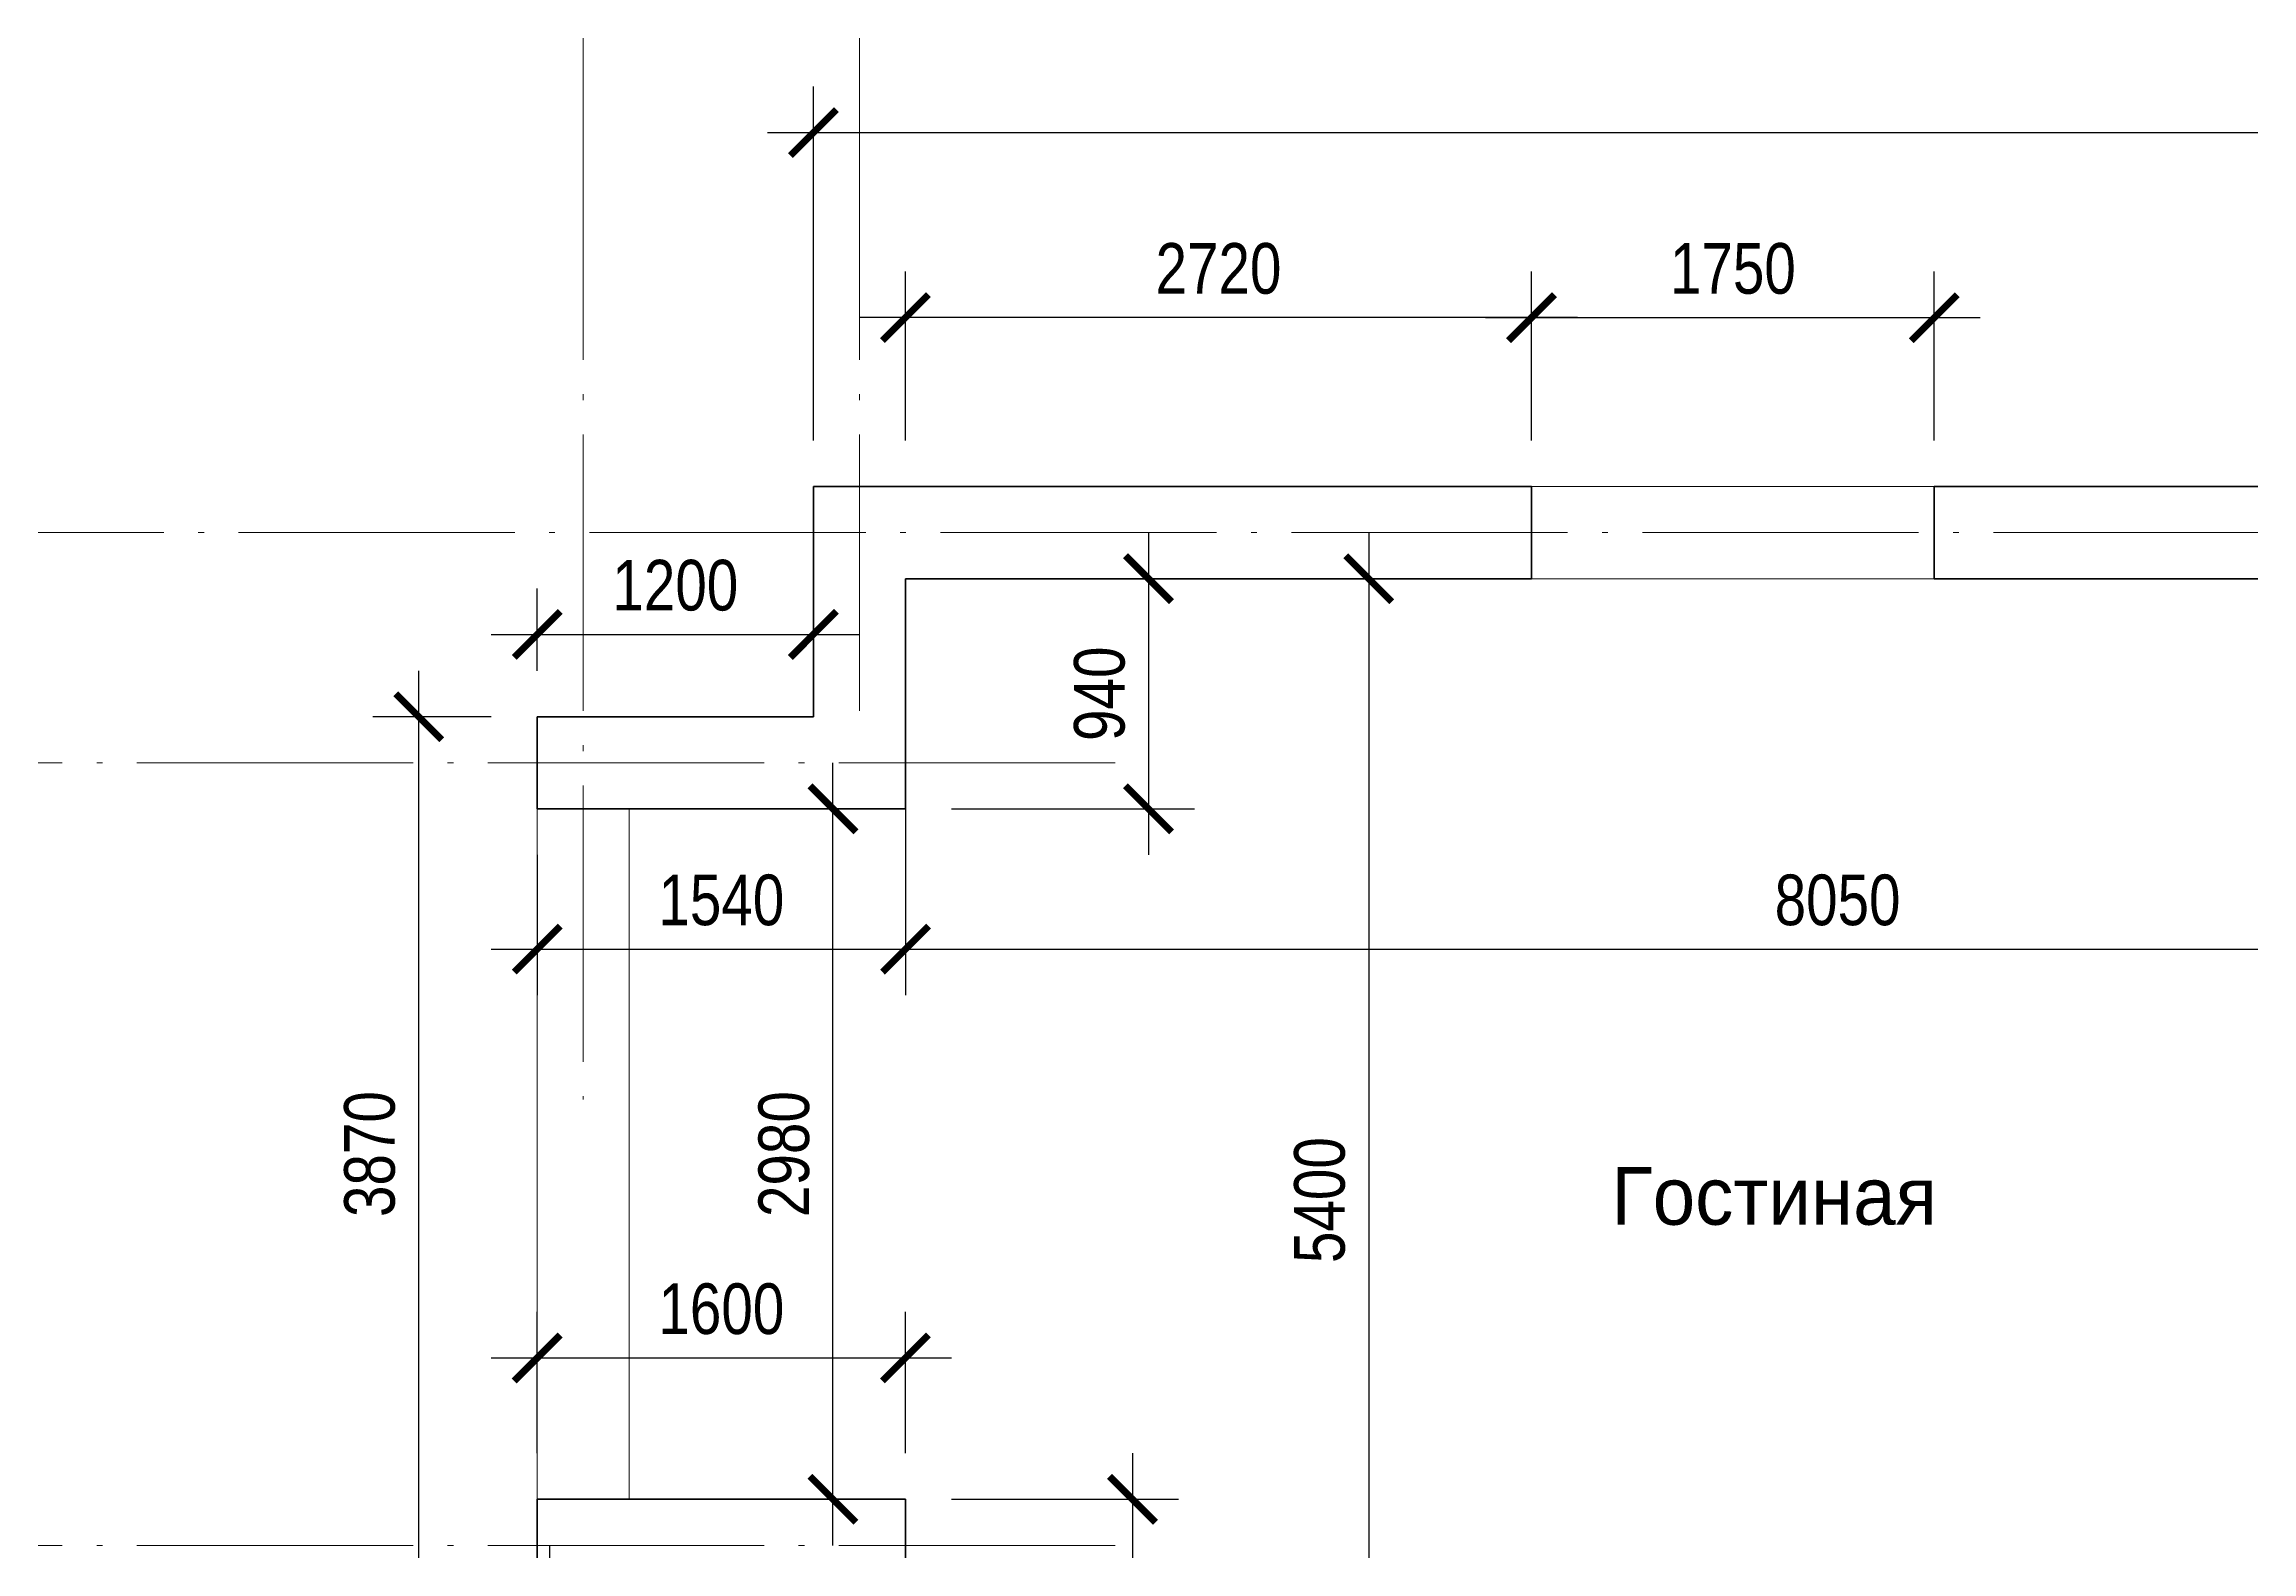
# Model space of a CAD drawing. Extents: x 4838367 to 4880367, y 1370221 to 1442915.
# Drawn here: x 4845853 to 4855445, y 1424004 to 1430554 of the extents above; entities that cross this region are included whole.
import ezdxf

# ---------------------------------------------------------------- set-up
doc = ezdxf.new("R2010")
doc.units = 0
doc.header["$MEASUREMENT"] = 0
doc.linetypes.add('ACAD_ISO04W100', pattern=[30.5, 24, -3, 0.5, -3])
doc.layers.get('0').update_dxf_attribs({"linetype": 'CONTINUOUS'})
doc.layers.get('DEFPOINTS').update_dxf_attribs({"linetype": 'CONTINUOUS'})
doc.layers.add('АР2-0_121-03_ТЕКСТ', color=121, linetype='CONTINUOUS')
doc.layers.add('ОСИ', color=30, linetype='ACAD_ISO04W100')
for name, color, linetype, lineweight in [('наименование помещений', 151, 'CONTINUOUS', 9), ('окна', 120, 'CONTINUOUS', 15), ('осевые размеры', 80, 'CONTINUOUS', 9), ('размеры внутрен', 133, 'CONTINUOUS', 25), ('стены', 7, 'CONTINUOUS', 60)]:
    doc.layers.add(name, color=color, linetype=linetype, lineweight=lineweight)
doc.styles.add('AR220M100', font='arial.ttf', dxfattribs={"width": 0.8, "height": 220})
doc.styles.add('N200', font='times.ttf', dxfattribs={"height": 200})
doc.dimstyles.new('100', dxfattribs={"dimtxt": 1, "dimasz": 200, "dimexe": 200, "dimexo": 200, "dimgap": 100, "dimtad": 1, "dimdec": 0, "dimrnd": 1, "dimzin": 13, "dimdsep": 46, "dimtxsty": 'AR220M100', "dimblk1": 'ARCHTICK', "dimblk2": 'ARCHTICK', "dimsah": 1, "dimcen": 100, "dimdle": 200, "dimclrd": 256, "dimclre": 256, "dimclrt": 256, "dimadec": 0, "dimazin": 0, "dimtfac": 1, "dimtdec": 0, "dimtofl": 0, "dimtmove": 1, "dimatfit": 3, "dimldrblk": 'ARCHTICK', "dimfxl": 200, "dimtolj": 1, "dimtzin": 13, "dimlwd": -1, "dimlwe": -1, "dimarcsym": 0})

# ---------------------------------------------------------------- blocks, each defined once
blk = doc.blocks.new('_ARCHTICK')
at = {"color": 0, "linetype": 'ByBlock', "const_width": 0.15}
blk.add_lwpolyline([(-0.5, -0.5), (0.5, 0.5)], dxfattribs=at)
blk = doc.blocks.new('*D25')
at = {"layer": 'DEFPOINTS', "color": 0, "transparency": 16777216}
for p in [(4849395, 1430785), (4848195, 1429586.5), (4849395, 1429586.5)]:
    blk.add_point(p, dxfattribs=at)
at = {"layer": 'осевые размеры', "transparency": 16777216}
for p, q in [((4848195, 1429786.5), (4848195, 1430985)), ((4849395, 1429786.5), (4849395, 1430985)), ((4847995, 1430785), (4849595, 1430785))]:
    blk.add_line(p, q, dxfattribs=at)
at = {"layer": 'осевые размеры', "transparency": 16777216, "xscale": 200, "yscale": 200, "zscale": 200, "rotation": 180}
blk.add_blockref('_ARCHTICK', (4848195, 1430785), dxfattribs=at)
at = {"layer": 'осевые размеры', "transparency": 16777216, "xscale": 200, "yscale": 200, "zscale": 200}
blk.add_blockref('_ARCHTICK', (4849395, 1430785), dxfattribs=at)
at = {"layer": 'осевые размеры', "transparency": 16777216, "insert": (4848795, 1430997.3), "char_height": 220, "attachment_point": 5, "style": 'AR220M100'}
blk.add_mtext('\\A1;1200', dxfattribs=at)
blk = doc.blocks.new('*D32')
at = {"layer": 'DEFPOINTS', "color": 0, "transparency": 16777216}
for p in [(4849595, 1427432), (4857695.2, 1427432), (4857695.2, 1426622.6)]:
    blk.add_point(p, dxfattribs=at)
at = {"layer": 'АР2-0_121-03_ТЕКСТ', "transparency": 16777216}
for p, q in [((4849595, 1427232), (4849595, 1426422.6)), ((4857695.2, 1427232), (4857695.2, 1426422.6)), ((4849395, 1426622.6), (4857895.2, 1426622.6))]:
    blk.add_line(p, q, dxfattribs=at)
at = {"layer": 'АР2-0_121-03_ТЕКСТ', "transparency": 16777216, "xscale": 200, "yscale": 200, "zscale": 200, "rotation": 180}
blk.add_blockref('_ARCHTICK', (4849595, 1426622.6), dxfattribs=at)
at = {"layer": 'АР2-0_121-03_ТЕКСТ', "transparency": 16777216, "xscale": 200, "yscale": 200, "zscale": 200}
blk.add_blockref('_ARCHTICK', (4857695.2, 1426622.6), dxfattribs=at)
at = {"layer": 'АР2-0_121-03_ТЕКСТ', "transparency": 16777216, "insert": (4853645.1, 1426834.9), "char_height": 220, "attachment_point": 5, "style": 'AR220M100'}
blk.add_mtext('\\A1;8050', dxfattribs=at)
blk = doc.blocks.new('*D33')
at = {"layer": 'DEFPOINTS', "color": 0, "transparency": 16777216}
for p in [(4851556.9, 1428232), (4851556.9, 1422832), (4851607.8, 1422832)]:
    blk.add_point(p, dxfattribs=at)
at = {"layer": 'размеры внутрен', "transparency": 16777216}
for p, q in [((4851607.8, 1428432), (4851607.8, 1422632)), ((4851756.9, 1428232), (4851807.8, 1428232)), ((4851756.9, 1422832), (4851807.8, 1422832))]:
    blk.add_line(p, q, dxfattribs=at)
at = {"layer": 'размеры внутрен', "transparency": 16777216, "xscale": 200, "yscale": 200, "zscale": 200}
for p, rotation in [((4851607.8, 1428232), 90), ((4851607.8, 1422832), 270)]:
    blk.add_blockref('_ARCHTICK', p, dxfattribs=dict(at, rotation=rotation))
at = {"layer": 'размеры внутрен', "transparency": 16777216, "insert": (4851395.4, 1425532), "char_height": 220, "attachment_point": 5, "rotation": 90, "style": 'AR220M100'}
blk.add_mtext('\\A1;5400', dxfattribs=at)
blk = doc.blocks.new('*D47')
at = {"layer": 'DEFPOINTS', "color": 0, "transparency": 16777216}
for p in [(4847995, 1427232), (4849280, 1427232), (4847995, 1424232)]:
    blk.add_point(p, dxfattribs=at)
at = {"layer": 'АР2-0_121-03_ТЕКСТ', "transparency": 16777216}
for p, q in [((4849280, 1424032), (4849280, 1427432)), ((4848195, 1427232), (4849480, 1427232)), ((4848195, 1424232), (4849480, 1424232))]:
    blk.add_line(p, q, dxfattribs=at)
at = {"layer": 'АР2-0_121-03_ТЕКСТ', "transparency": 16777216, "xscale": 200, "yscale": 200, "zscale": 200}
for p, rotation in [((4849280, 1427232), 90), ((4849280, 1424232), 270)]:
    blk.add_blockref('_ARCHTICK', p, dxfattribs=dict(at, rotation=rotation))
at = {"layer": 'АР2-0_121-03_ТЕКСТ', "transparency": 16777216, "insert": (4849067.7, 1425732), "char_height": 220, "attachment_point": 5, "rotation": 90, "style": 'AR220M100'}
blk.add_mtext('\\A1;2980', dxfattribs=at)
blk = doc.blocks.new('*D52')
at = {"layer": 'DEFPOINTS', "color": 0, "transparency": 16777216}
for p in [(4849595, 1429366.2), (4849595, 1428632), (4852315.2, 1428632)]:
    blk.add_point(p, dxfattribs=at)
at = {"layer": 'АР2-0_121-03_ТЕКСТ', "transparency": 16777216}
for p, q in [((4849595, 1428832), (4849595, 1429566.2)), ((4852315.2, 1428832), (4852315.2, 1429566.2)), ((4852515.2, 1429366.2), (4849395, 1429366.2))]:
    blk.add_line(p, q, dxfattribs=at)
at = {"layer": 'АР2-0_121-03_ТЕКСТ', "transparency": 16777216, "xscale": 200, "yscale": 200, "zscale": 200, "rotation": 180}
blk.add_blockref('_ARCHTICK', (4849595, 1429366.2), dxfattribs=at)
at = {"layer": 'АР2-0_121-03_ТЕКСТ', "transparency": 16777216, "xscale": 200, "yscale": 200, "zscale": 200}
blk.add_blockref('_ARCHTICK', (4852315.2, 1429366.2), dxfattribs=at)
at = {"layer": 'АР2-0_121-03_ТЕКСТ', "transparency": 16777216, "insert": (4850955.1, 1429578.6), "char_height": 220, "attachment_point": 5, "style": 'AR220M100'}
blk.add_mtext('\\A1;2720', dxfattribs=at)
blk = doc.blocks.new('*D53')
at = {"layer": 'DEFPOINTS', "color": 0, "transparency": 16777216}
for p in [(4854065.2, 1429366.2), (4852315.2, 1428632), (4854065.2, 1428632)]:
    blk.add_point(p, dxfattribs=at)
at = {"layer": 'АР2-0_121-03_ТЕКСТ', "transparency": 16777216}
for p, q in [((4852315.2, 1428832), (4852315.2, 1429566.2)), ((4854065.2, 1428832), (4854065.2, 1429566.2)), ((4852115.2, 1429366.2), (4854265.2, 1429366.2))]:
    blk.add_line(p, q, dxfattribs=at)
at = {"layer": 'АР2-0_121-03_ТЕКСТ', "transparency": 16777216, "xscale": 200, "yscale": 200, "zscale": 200, "rotation": 180}
blk.add_blockref('_ARCHTICK', (4852315.2, 1429366.2), dxfattribs=at)
at = {"layer": 'АР2-0_121-03_ТЕКСТ', "transparency": 16777216, "xscale": 200, "yscale": 200, "zscale": 200}
blk.add_blockref('_ARCHTICK', (4854065.2, 1429366.2), dxfattribs=at)
at = {"layer": 'АР2-0_121-03_ТЕКСТ', "transparency": 16777216, "insert": (4853190.2, 1429578.6), "char_height": 220, "attachment_point": 5, "style": 'AR220M100'}
blk.add_mtext('\\A1;1750', dxfattribs=at)
blk = doc.blocks.new('*D61')
at = {"layer": 'DEFPOINTS', "color": 0, "transparency": 16777216}
for p in [(4849595, 1428232), (4849595, 1427232), (4850651, 1427232)]:
    blk.add_point(p, dxfattribs=at)
at = {"layer": 'АР2-0_121-03_ТЕКСТ', "transparency": 16777216}
for p, q in [((4850651, 1428432), (4850651, 1427032)), ((4849795, 1428232), (4850851, 1428232)), ((4849795, 1427232), (4850851, 1427232))]:
    blk.add_line(p, q, dxfattribs=at)
at = {"layer": 'АР2-0_121-03_ТЕКСТ', "transparency": 16777216, "xscale": 200, "yscale": 200, "zscale": 200}
for p, rotation in [((4850651, 1428232), 90), ((4850651, 1427232), 270)]:
    blk.add_blockref('_ARCHTICK', p, dxfattribs=dict(at, rotation=rotation))
at = {"layer": 'АР2-0_121-03_ТЕКСТ', "transparency": 16777216, "insert": (4850438.7, 1427732), "char_height": 220, "attachment_point": 5, "rotation": 90, "style": 'AR220M100'}
blk.add_mtext('\\A1;940', dxfattribs=at)
blk = doc.blocks.new('*D69')
at = {"layer": 'DEFPOINTS', "color": 0, "transparency": 16777216}
for p in [(4849595, 1424232), (4849595, 1422832), (4850581.5, 1422832)]:
    blk.add_point(p, dxfattribs=at)
at = {"layer": 'размеры внутрен', "transparency": 16777216}
for p, q in [((4850581.5, 1424432), (4850581.5, 1422632)), ((4849795, 1424232), (4850781.5, 1424232)), ((4849795, 1422832), (4850781.5, 1422832))]:
    blk.add_line(p, q, dxfattribs=at)
at = {"layer": 'размеры внутрен', "transparency": 16777216, "xscale": 200, "yscale": 200, "zscale": 200}
for p, rotation in [((4850581.5, 1424232), 90), ((4850581.5, 1422832), 270)]:
    blk.add_blockref('_ARCHTICK', p, dxfattribs=dict(at, rotation=rotation))
at = {"layer": 'размеры внутрен', "transparency": 16777216, "insert": (4850369.1, 1423532), "char_height": 220, "attachment_point": 5, "rotation": 90, "style": 'AR220M100'}
blk.add_mtext('\\A1;1360', dxfattribs=at)
blk = doc.blocks.new('*D72')
at = {"layer": 'DEFPOINTS', "color": 0, "transparency": 16777216}
for p in [(4849595, 1424846.3), (4847995, 1424232), (4849595, 1424232)]:
    blk.add_point(p, dxfattribs=at)
at = {"layer": 'АР2-0_121-03_ТЕКСТ', "transparency": 16777216}
for p, q in [((4847995, 1424432), (4847995, 1425046.3)), ((4849595, 1424432), (4849595, 1425046.3)), ((4847795, 1424846.3), (4849795, 1424846.3))]:
    blk.add_line(p, q, dxfattribs=at)
at = {"layer": 'АР2-0_121-03_ТЕКСТ', "transparency": 16777216, "xscale": 200, "yscale": 200, "zscale": 200, "rotation": 180}
blk.add_blockref('_ARCHTICK', (4847995, 1424846.3), dxfattribs=at)
at = {"layer": 'АР2-0_121-03_ТЕКСТ', "transparency": 16777216, "xscale": 200, "yscale": 200, "zscale": 200}
blk.add_blockref('_ARCHTICK', (4849595, 1424846.3), dxfattribs=at)
at = {"layer": 'АР2-0_121-03_ТЕКСТ', "transparency": 16777216, "insert": (4848795, 1425058.7), "char_height": 220, "attachment_point": 5, "style": 'AR220M100'}
blk.add_mtext('\\A1;1600', dxfattribs=at)
blk = doc.blocks.new('*D136')
at = {"layer": 'DEFPOINTS', "color": 0, "transparency": 16777216}
for p in [(4847995, 1427232), (4849595, 1427232), (4849595, 1426622.6)]:
    blk.add_point(p, dxfattribs=at)
at = {"layer": 'АР2-0_121-03_ТЕКСТ', "transparency": 16777216}
for p, q in [((4847995, 1427032), (4847995, 1426422.6)), ((4849595, 1427032), (4849595, 1426422.6)), ((4847795, 1426622.6), (4849795, 1426622.6))]:
    blk.add_line(p, q, dxfattribs=at)
at = {"layer": 'АР2-0_121-03_ТЕКСТ', "transparency": 16777216, "xscale": 200, "yscale": 200, "zscale": 200, "rotation": 180}
blk.add_blockref('_ARCHTICK', (4847995, 1426622.6), dxfattribs=at)
at = {"layer": 'АР2-0_121-03_ТЕКСТ', "transparency": 16777216, "xscale": 200, "yscale": 200, "zscale": 200}
blk.add_blockref('_ARCHTICK', (4849595, 1426622.6), dxfattribs=at)
at = {"layer": 'АР2-0_121-03_ТЕКСТ', "transparency": 16777216, "insert": (4848795, 1426834.9), "char_height": 220, "attachment_point": 5, "style": 'AR220M100'}
blk.add_mtext('\\A1;1540', dxfattribs=at)
blk = doc.blocks.new('*D162')
at = {"layer": 'DEFPOINTS', "color": 0, "transparency": 16777216}
for p in [(4848050, 1423832), (4849195, 1423832), (4849195, 1422432)]:
    blk.add_point(p, dxfattribs=at)
at = {"layer": 'АР2-0_121-03_ТЕКСТ', "transparency": 16777216}
for p, q in [((4848050, 1422232), (4848050, 1424032)), ((4848995, 1423832), (4847850, 1423832)), ((4848995, 1422432), (4847850, 1422432))]:
    blk.add_line(p, q, dxfattribs=at)
at = {"layer": 'АР2-0_121-03_ТЕКСТ', "transparency": 16777216, "xscale": 200, "yscale": 200, "zscale": 200}
for p, rotation in [((4848050, 1423832), 90), ((4848050, 1422432), 270)]:
    blk.add_blockref('_ARCHTICK', p, dxfattribs=dict(at, rotation=rotation))
at = {"layer": 'АР2-0_121-03_ТЕКСТ', "transparency": 16777216, "insert": (4847837.6, 1423280), "char_height": 220, "attachment_point": 5, "rotation": 90, "style": 'AR220M100'}
blk.add_mtext('\\A1;1360', dxfattribs=at)
blk = doc.blocks.new('*D163')
at = {"layer": 'DEFPOINTS', "color": 0, "transparency": 16777216}
for p in [(4847480, 1427632), (4847995, 1427632), (4847995, 1423832)]:
    blk.add_point(p, dxfattribs=at)
at = {"layer": 'АР2-0_121-03_ТЕКСТ', "transparency": 16777216}
for p, q in [((4847480, 1423632), (4847480, 1427832)), ((4847795, 1427632), (4847280, 1427632)), ((4847795, 1423832), (4847280, 1423832))]:
    blk.add_line(p, q, dxfattribs=at)
at = {"layer": 'АР2-0_121-03_ТЕКСТ', "transparency": 16777216, "xscale": 200, "yscale": 200, "zscale": 200}
for p, rotation in [((4847480, 1427632), 90), ((4847480, 1423832), 270)]:
    blk.add_blockref('_ARCHTICK', p, dxfattribs=dict(at, rotation=rotation))
at = {"layer": 'АР2-0_121-03_ТЕКСТ', "transparency": 16777216, "insert": (4847267.6, 1425732), "char_height": 220, "attachment_point": 5, "rotation": 90, "style": 'AR220M100'}
blk.add_mtext('\\A1;3870', dxfattribs=at)
blk = doc.blocks.new('*D164')
at = {"layer": 'DEFPOINTS', "color": 0, "transparency": 16777216}
for p in [(4849195, 1427990), (4847995, 1427632), (4849195, 1427632)]:
    blk.add_point(p, dxfattribs=at)
at = {"layer": 'АР2-0_121-03_ТЕКСТ', "transparency": 16777216}
for p, q in [((4847995, 1427832), (4847995, 1428190)), ((4849195, 1427832), (4849195, 1428190)), ((4847795, 1427990), (4849395, 1427990))]:
    blk.add_line(p, q, dxfattribs=at)
at = {"layer": 'АР2-0_121-03_ТЕКСТ', "transparency": 16777216, "xscale": 200, "yscale": 200, "zscale": 200, "rotation": 180}
blk.add_blockref('_ARCHTICK', (4847995, 1427990), dxfattribs=at)
at = {"layer": 'АР2-0_121-03_ТЕКСТ', "transparency": 16777216, "xscale": 200, "yscale": 200, "zscale": 200}
blk.add_blockref('_ARCHTICK', (4849195, 1427990), dxfattribs=at)
at = {"layer": 'АР2-0_121-03_ТЕКСТ', "transparency": 16777216, "insert": (4848595, 1428202.3), "char_height": 220, "attachment_point": 5, "style": 'AR220M100'}
blk.add_mtext('\\A1;1200', dxfattribs=at)
blk = doc.blocks.new('*D165')
at = {"layer": 'DEFPOINTS', "color": 0, "transparency": 16777216}
for p in [(4871395.2, 1430170), (4849195, 1428632), (4871395.2, 1428632)]:
    blk.add_point(p, dxfattribs=at)
at = {"layer": 'АР2-0_121-03_ТЕКСТ', "transparency": 16777216}
for p, q in [((4849195, 1428832), (4849195, 1430370)), ((4871395.2, 1428832), (4871395.2, 1430370)), ((4848995, 1430170), (4871595.2, 1430170))]:
    blk.add_line(p, q, dxfattribs=at)
at = {"layer": 'АР2-0_121-03_ТЕКСТ', "transparency": 16777216, "xscale": 200, "yscale": 200, "zscale": 200, "rotation": 180}
blk.add_blockref('_ARCHTICK', (4849195, 1430170), dxfattribs=at)
at = {"layer": 'АР2-0_121-03_ТЕКСТ', "transparency": 16777216, "xscale": 200, "yscale": 200, "zscale": 200}
blk.add_blockref('_ARCHTICK', (4871395.2, 1430170), dxfattribs=at)
at = {"layer": 'АР2-0_121-03_ТЕКСТ', "transparency": 16777216, "insert": (4860295.1, 1430382.3), "char_height": 220, "attachment_point": 5, "style": 'AR220M100'}
blk.add_mtext('\\A1;22200', dxfattribs=at)

msp = doc.modelspace()

# ---------------------------------------------------------------- linework, layer by layer
at = {"layer": 'окна'}
for p, q in [((4852315.2, 1428632), (4854065.2, 1428632)), ((4852315.2, 1428232), (4854065.2, 1428232)), ((4847995, 1427232), (4847995, 1424232)), ((4848395, 1427232), (4848395, 1424232))]:
    msp.add_line(p, q, dxfattribs=at)
at = {"layer": 'ОСИ', "linetype": 'ACAD_ISO04W100', "lineweight": 9, "ltscale": 50}
for p, q in [((4848195, 1431908.1), (4848195, 1425968.7)), ((4849395, 1431908.1), (4849395, 1427632)), ((4875347.1, 1428432), (4842951.9, 1428432)), ((4850505.8, 1427432), (4842951.9, 1427432)), ((4850505.8, 1424032), (4842951.9, 1424032))]:
    msp.add_line(p, q, dxfattribs=at)
at = {"layer": 'стены'}
for p, q in [((4852315.2, 1428632), (4849195, 1428632)), ((4849195, 1428632), (4849195, 1427632)), ((4852315.2, 1428232), (4852315.2, 1428632)), ((4858865.6, 1428632), (4854065.2, 1428632)), ((4854065.2, 1428232), (4854065.2, 1428632)), ((4852315.2, 1428232), (4849595, 1428232)), ((4849595, 1428232), (4849595, 1427232)), ((4857695.2, 1428232), (4854065.2, 1428232)), ((4847995, 1427632), (4849195, 1427632)), ((4847995, 1427632), (4847995, 1427232)), ((4847995, 1427232), (4848395, 1427232)), ((4848395, 1427232), (4849595, 1427232)), ((4847995, 1424232), (4847995, 1423832)), ((4847995, 1424232), (4848395, 1424232)), ((4848395, 1424232), (4849595, 1424232)), ((4849595, 1422832), (4849595, 1424232))]:
    msp.add_line(p, q, dxfattribs=at)

# ---------------------------------------------------------------- texts
at = {"layer": 'наименование помещений', "insert": (4852662.2, 1425675), "char_height": 250, "width": 5598.51, "attachment_point": 1, "style": 'N200'}
msp.add_mtext('{\\fArial|b0|i0|c204|p34;\\W0.95;Гостиная}', dxfattribs=at)

# ---------------------------------------------------------------- dimensions: what is measured, and where the dimension line sits
at = {"layer": 'АР2-0_121-03_ТЕКСТ'}
for base, p1, p2, picture, middle in [((4871395.2, 1430170), (4849195, 1428632), (4871395.2, 1428632), '*D165', (4860295.1, 1430382.3)), ((4849595, 1429366.2), (4852315.2, 1428632), (4849595, 1428632), '*D52', (4850955.1, 1429578.6)), ((4854065.2, 1429366.2), (4852315.2, 1428632), (4854065.2, 1428632), '*D53', (4853190.2, 1429578.6)), ((4849195, 1427990), (4847995, 1427632), (4849195, 1427632), '*D164', (4848595, 1428202.3)), ((4849595, 1424846.3), (4847995, 1424232), (4849595, 1424232), '*D72', (4848795, 1425058.7))]:
    dim = msp.add_linear_dim(base=base, p1=p1, p2=p2, dimstyle='100', dxfattribs=at)
    dim.commit()
    dim.dimension.update_dxf_attribs({"geometry": picture, "text_midpoint": middle})
for base, p1, p2, text, picture, middle in [((4850651, 1427232), (4849595, 1428232), (4849595, 1427232), '940', '*D61', (4850438.7, 1427732)), ((4847480, 1427632), (4847995, 1423832), (4847995, 1427632), '3870', '*D163', (4847267.6, 1425732)), ((4849280, 1427232), (4847995, 1424232), (4847995, 1427232), '2980', '*D47', (4849067.7, 1425732))]:
    dim = msp.add_linear_dim(base=base, p1=p1, p2=p2, angle=90, text=text, dimstyle='100', dxfattribs=at)
    dim.commit()
    dim.dimension.update_dxf_attribs({"geometry": picture, "text_midpoint": middle})
for base, p1, p2, text, picture, middle in [((4857695.2, 1426622.6), (4849595, 1427432), (4857695.2, 1427432), '8050', '*D32', (4853645.1, 1426834.9)), ((4849595, 1426622.6), (4847995, 1427232), (4849595, 1427232), '1540', '*D136', (4848795, 1426834.9))]:
    dim = msp.add_linear_dim(base=base, p1=p1, p2=p2, text=text, dimstyle='100', dxfattribs=at)
    dim.commit()
    dim.dimension.update_dxf_attribs({"geometry": picture, "text_midpoint": middle})
dim = msp.add_linear_dim(base=(4848050, 1423832), p1=(4849195, 1422432), p2=(4849195, 1423832), angle=90, text='1360', dimstyle='100', dxfattribs=at)
dim.commit()
dim.dimension.update_dxf_attribs({"geometry": '*D162', "text_midpoint": (4848050, 1423280), "dimtype": 160})
at = {"layer": 'осевые размеры'}
dim = msp.add_linear_dim(base=(4849395, 1430785), p1=(4848195, 1429586.5), p2=(4849395, 1429586.5), dimstyle='100', override={"dimtxt": 220, "dimtmove": 0, "dimarcsym": 1}, dxfattribs=at)
dim.commit()
dim.dimension.update_dxf_attribs({"geometry": '*D25', "text_midpoint": (4848795, 1430997.3)})
at = {"layer": 'размеры внутрен'}
dim = msp.add_linear_dim(base=(4851607.8, 1422832), p1=(4851556.9, 1428232), p2=(4851556.9, 1422832), angle=90, dimstyle='100', dxfattribs=at)
dim.commit()
dim.dimension.update_dxf_attribs({"geometry": '*D33', "text_midpoint": (4851395.4, 1425532)})
dim = msp.add_linear_dim(base=(4850581.5, 1422832), p1=(4849595, 1424232), p2=(4849595, 1422832), angle=90, text='1360', dimstyle='100', dxfattribs=at)
dim.commit()
dim.dimension.update_dxf_attribs({"geometry": '*D69', "text_midpoint": (4850369.1, 1423532)})

doc.saveas('drawing.dxf')
